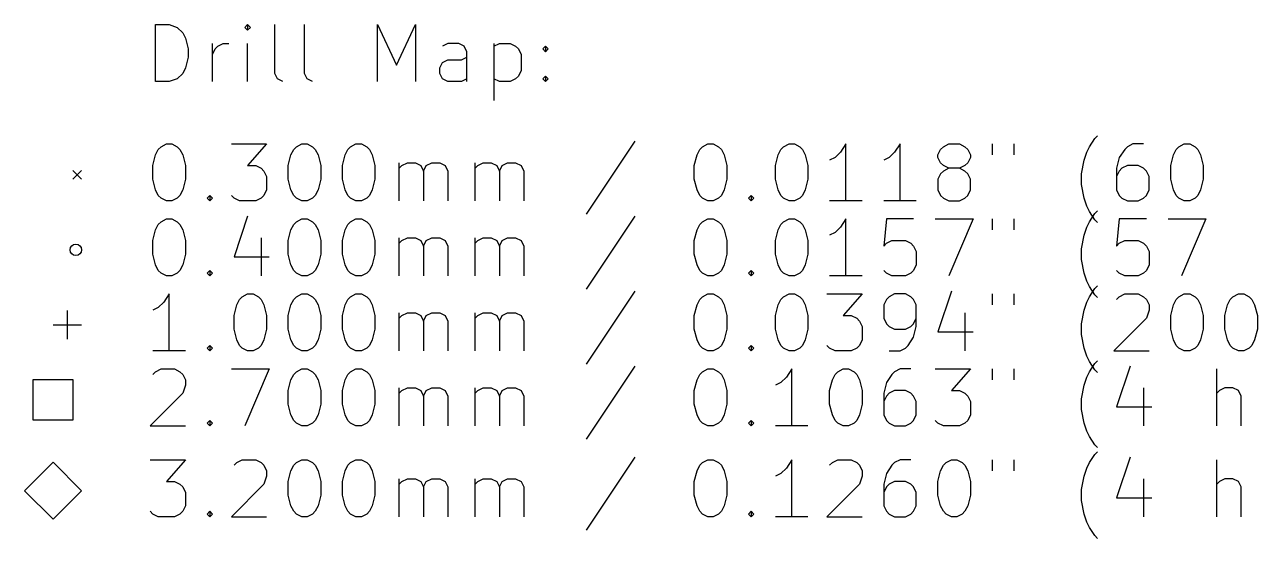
# Model space of a CAD drawing. Extents: x -2 to 90, y -115 to 0.
# Drawn here: x -2.07 to 41.29, y -115.16 to -97.08 of the extents above; entities that cross this region are included whole.
import ezdxf

# ---------------------------------------------------------------- set-up
doc = ezdxf.new("R2010")
doc.units = 0
doc.layers.add('BLACK', color=7, linetype='CONTINUOUS')

msp = doc.modelspace()

# ---------------------------------------------------------------- linework, layer by layer
at = {"layer": 'BLACK', "linetype": 'CONTINUOUS'}
for p, q in [((2.532768, -99.079838), (2.532768, -97.079838)), ((2.532768, -97.079838), (3.008958, -97.079838)), ((3.008958, -97.079838), (3.294673, -97.175076)), ((5.770863, -97.079838), (5.675625, -97.175076)), ((5.866101, -97.175076), (5.770863, -97.079838)), ((5.770863, -97.079838), (5.770863, -97.270314)), ((6.723244, -98.794123), (6.723244, -97.079838)), ((7.770863, -98.794123), (7.770863, -97.079838)), ((10.342292, -99.079838), (10.342292, -97.079838)), ((10.342292, -97.079838), (11.008959, -98.508409)), ((11.008959, -98.508409), (11.675625, -97.079838)), ((11.675625, -97.079838), (11.675625, -99.079838)), ((3.294673, -97.175076), (3.485149, -97.365552)), ((3.485149, -97.365552), (3.580387, -97.556028)), ((3.580387, -97.556028), (3.675625, -97.93698)), ((5.675625, -97.175076), (5.770863, -97.270314)), ((5.770863, -97.270314), (5.866101, -97.175076)), ((3.675625, -97.93698), (3.675625, -98.222695)), ((4.532768, -99.079838), (4.532768, -97.746504)), ((4.532768, -98.127457), (4.628006, -97.93698)), ((4.628006, -97.93698), (4.723244, -97.841742)), ((4.723244, -97.841742), (4.91372, -97.746504)), ((4.91372, -97.746504), (5.104197, -97.746504)), ((5.770863, -99.079838), (5.770863, -97.746504)), ((12.818482, -97.746504), (12.628006, -97.841742)), ((13.199435, -97.746504), (12.818482, -97.746504)), ((13.389911, -97.841742), (13.199435, -97.746504)), ((13.485149, -98.032219), (13.389911, -97.841742)), ((14.43753, -97.746504), (14.43753, -99.746504)), ((14.43753, -97.841742), (14.628006, -97.746504)), ((14.628006, -97.746504), (15.008959, -97.746504)), ((15.008959, -97.746504), (15.199435, -97.841742)), ((15.199435, -97.841742), (15.294673, -97.93698)), ((15.294673, -97.93698), (15.389911, -98.127457)), ((16.151816, -97.93698), (16.247054, -97.841742)), ((16.247054, -98.032219), (16.151816, -97.93698)), ((16.247054, -97.841742), (16.342292, -97.93698)), ((16.247054, -97.841742), (16.247054, -98.032219)), ((16.342292, -97.93698), (16.247054, -98.032219)), ((3.675625, -98.222695), (3.580387, -98.603647)), ((12.532768, -98.603647), (12.628006, -98.413171)), ((12.628006, -98.413171), (12.818482, -98.317933)), ((12.818482, -98.317933), (13.294673, -98.317933)), ((13.294673, -98.317933), (13.485149, -98.222695)), ((13.485149, -99.079838), (13.485149, -98.032219)), ((15.389911, -98.127457), (15.389911, -98.698885)), ((3.485149, -98.794123), (3.294673, -98.9846)), ((3.580387, -98.603647), (3.485149, -98.794123)), ((6.818482, -98.9846), (6.723244, -98.794123)), ((7.866101, -98.9846), (7.770863, -98.794123)), ((12.532768, -98.794123), (12.532768, -98.603647)), ((12.628006, -98.9846), (12.532768, -98.794123)), ((15.389911, -98.698885), (15.294673, -98.889361)), ((3.008958, -99.079838), (2.532768, -99.079838)), ((3.294673, -98.9846), (3.008958, -99.079838)), ((7.008958, -99.079838), (6.818482, -98.9846)), ((8.056577, -99.079838), (7.866101, -98.9846)), ((12.818482, -99.079838), (12.628006, -98.9846)), ((13.294673, -99.079838), (12.818482, -99.079838)), ((13.485149, -98.9846), (13.294673, -99.079838)), ((14.628006, -99.079838), (14.43753, -98.9846)), ((15.008959, -99.079838), (14.628006, -99.079838)), ((15.199435, -98.9846), (15.008959, -99.079838)), ((15.294673, -98.889361), (15.199435, -98.9846)), ((16.151816, -98.9846), (16.247054, -98.889361)), ((16.247054, -99.079838), (16.151816, -98.9846)), ((16.247054, -98.889361), (16.342292, -98.9846)), ((16.247054, -98.889361), (16.247054, -99.079838)), ((16.342292, -98.9846), (16.247054, -99.079838)), ((35.58039, -101.089361), (35.675629, -100.994123)), ((2.532768, -101.66079), (2.628006, -101.470314)), ((2.628006, -101.470314), (2.723244, -101.375076)), ((2.723244, -101.375076), (2.91372, -101.279838)), ((2.91372, -101.279838), (3.104197, -101.279838)), ((3.104197, -101.279838), (3.294673, -101.375076)), ((3.294673, -101.375076), (3.389911, -101.470314)), ((3.389911, -101.470314), (3.485149, -101.66079)), ((5.199435, -101.279838), (6.43753, -101.279838)), ((6.43753, -101.279838), (5.770863, -102.041742)), ((7.294673, -101.66079), (7.389911, -101.470314)), ((7.389911, -101.470314), (7.485149, -101.375076)), ((7.485149, -101.375076), (7.675625, -101.279838)), ((7.675625, -101.279838), (7.866102, -101.279838)), ((7.866102, -101.279838), (8.056578, -101.375076)), ((8.056578, -101.375076), (8.151816, -101.470314)), ((8.151816, -101.470314), (8.247054, -101.66079)), ((9.199435, -101.66079), (9.294673, -101.470314)), ((9.294673, -101.470314), (9.389911, -101.375076)), ((9.389911, -101.375076), (9.580387, -101.279838)), ((9.580387, -101.279838), (9.770864, -101.279838)), ((9.770864, -101.279838), (9.96134, -101.375076)), ((9.96134, -101.375076), (10.056578, -101.470314)), ((10.056578, -101.470314), (10.151816, -101.66079)), ((19.389912, -101.1846), (17.675627, -103.756028)), ((21.580389, -101.66079), (21.675627, -101.470314)), ((21.675627, -101.470314), (21.770865, -101.375076)), ((21.770865, -101.375076), (21.961341, -101.279838)), ((21.961341, -101.279838), (22.151818, -101.279838)), ((22.151818, -101.279838), (22.342294, -101.375076)), ((22.342294, -101.375076), (22.437532, -101.470314)), ((22.437532, -101.470314), (22.53277, -101.66079)), ((24.437532, -101.66079), (24.53277, -101.470314)), ((24.53277, -101.470314), (24.628008, -101.375076)), ((24.628008, -101.375076), (24.818484, -101.279838)), ((24.818484, -101.279838), (25.008961, -101.279838)), ((25.008961, -101.279838), (25.199437, -101.375076)), ((25.199437, -101.375076), (25.294675, -101.470314)), ((25.294675, -101.470314), (25.389913, -101.66079)), ((26.818484, -101.279838), (26.628008, -101.565552)), ((26.818484, -103.279838), (26.818484, -101.279838)), ((28.723246, -101.279838), (28.53277, -101.565552)), ((28.723246, -103.279838), (28.723246, -101.279838)), ((30.05658, -101.66079), (30.151818, -101.470314)), ((30.151818, -101.470314), (30.247056, -101.375076)), ((30.247056, -101.375076), (30.437532, -101.279838)), ((30.437532, -101.279838), (30.818485, -101.279838)), ((30.818485, -101.279838), (31.008961, -101.375076)), ((31.008961, -101.375076), (31.104199, -101.470314)), ((31.104199, -101.470314), (31.199437, -101.66079)), ((31.961342, -101.279838), (31.961342, -101.66079)), ((32.723247, -101.279838), (32.723247, -101.66079)), ((35.294676, -101.565552), (35.389914, -101.375076)), ((35.389914, -101.375076), (35.58039, -101.089361)), ((36.628009, -101.470314), (36.437533, -101.756028)), ((36.723247, -101.375076), (36.628009, -101.470314)), ((36.913723, -101.279838), (36.723247, -101.375076)), ((37.294676, -101.279838), (36.913723, -101.279838)), ((38.342295, -101.66079), (38.437533, -101.470314)), ((38.437533, -101.470314), (38.532771, -101.375076)), ((38.532771, -101.375076), (38.723247, -101.279838)), ((38.723247, -101.279838), (38.913724, -101.279838)), ((38.913724, -101.279838), (39.1042, -101.375076)), ((39.1042, -101.375076), (39.199438, -101.470314)), ((39.199438, -101.470314), (39.294676, -101.66079)), ((2.43753, -102.041742), (2.532768, -101.66079)), ((3.485149, -101.66079), (3.580387, -102.041742)), ((7.199435, -102.041742), (7.294673, -101.66079)), ((8.247054, -101.66079), (8.342292, -102.041742)), ((9.104197, -102.041742), (9.199435, -101.66079)), ((10.151816, -101.66079), (10.247054, -102.041742)), ((21.485151, -102.041742), (21.580389, -101.66079)), ((22.53277, -101.66079), (22.628008, -102.041742)), ((24.342294, -102.041742), (24.437532, -101.66079)), ((25.389913, -101.66079), (25.485151, -102.041742)), ((26.437532, -101.756028), (26.247056, -101.851266)), ((26.628008, -101.565552), (26.437532, -101.756028)), ((28.342294, -101.756028), (28.151818, -101.851266)), ((28.53277, -101.565552), (28.342294, -101.756028)), ((30.05658, -101.756028), (30.05658, -101.66079)), ((30.151818, -101.946504), (30.05658, -101.756028)), ((31.199437, -101.756028), (31.104199, -101.946504)), ((31.199437, -101.66079), (31.199437, -101.756028)), ((35.1042, -102.327457), (35.199438, -101.851266)), ((35.199438, -101.851266), (35.294676, -101.565552)), ((36.437533, -101.756028), (36.342295, -102.13698)), ((38.247057, -102.041742), (38.342295, -101.66079)), ((39.294676, -101.66079), (39.389914, -102.041742)), ((-0.375, -102.215), (-0.075, -102.515)), ((-0.075, -102.215), (-0.375, -102.515)), ((2.43753, -102.517933), (2.43753, -102.041742)), ((3.580387, -102.041742), (3.580387, -102.517933)), ((5.770863, -102.041742), (6.056578, -102.041742)), ((6.056578, -102.041742), (6.247054, -102.13698)), ((6.247054, -102.13698), (6.342292, -102.232219)), ((6.342292, -102.232219), (6.43753, -102.422695)), ((7.199435, -102.517933), (7.199435, -102.041742)), ((8.342292, -102.041742), (8.342292, -102.517933)), ((9.104197, -102.517933), (9.104197, -102.041742)), ((10.247054, -102.041742), (10.247054, -102.517933)), ((11.104197, -103.279838), (11.104197, -101.946504)), ((11.104197, -102.13698), (11.199435, -102.041742)), ((11.199435, -102.041742), (11.389911, -101.946504)), ((11.389911, -101.946504), (11.675626, -101.946504)), ((11.675626, -101.946504), (11.866102, -102.041742)), ((11.866102, -102.041742), (11.96134, -102.232219)), ((11.96134, -102.232219), (12.056578, -102.041742)), ((11.96134, -102.232219), (11.96134, -103.279838)), ((12.056578, -102.041742), (12.247054, -101.946504)), ((12.247054, -101.946504), (12.532768, -101.946504)), ((12.532768, -101.946504), (12.723245, -102.041742)), ((12.723245, -102.041742), (12.818483, -102.232219)), ((12.818483, -102.232219), (12.818483, -103.279838)), ((13.770864, -103.279838), (13.770864, -101.946504)), ((13.770864, -102.13698), (13.866102, -102.041742)), ((13.866102, -102.041742), (14.056578, -101.946504)), ((14.056578, -101.946504), (14.342293, -101.946504)), ((14.342293, -101.946504), (14.532769, -102.041742)), ((14.532769, -102.041742), (14.628007, -102.232219)), ((14.628007, -102.232219), (14.723245, -102.041742)), ((14.628007, -102.232219), (14.628007, -103.279838)), ((14.723245, -102.041742), (14.913721, -101.946504)), ((14.913721, -101.946504), (15.199435, -101.946504)), ((15.199435, -101.946504), (15.389912, -102.041742)), ((15.389912, -102.041742), (15.48515, -102.232219)), ((15.48515, -102.232219), (15.48515, -103.279838)), ((21.485151, -102.517933), (21.485151, -102.041742)), ((22.628008, -102.041742), (22.628008, -102.517933)), ((24.342294, -102.517933), (24.342294, -102.041742)), ((25.485151, -102.041742), (25.485151, -102.517933)), ((30.151818, -102.327457), (30.05658, -102.517933)), ((30.247056, -102.041742), (30.151818, -101.946504)), ((30.247056, -102.232219), (30.151818, -102.327457)), ((30.437532, -102.13698), (30.247056, -102.041742)), ((30.437532, -102.13698), (30.247056, -102.232219)), ((30.818485, -102.13698), (30.437532, -102.13698)), ((31.008961, -102.041742), (30.818485, -102.13698)), ((31.008961, -102.232219), (30.818485, -102.13698)), ((31.104199, -101.946504), (31.008961, -102.041742)), ((31.104199, -102.327457), (31.008961, -102.232219)), ((31.199437, -102.517933), (31.104199, -102.327457)), ((35.1042, -102.708409), (35.1042, -102.327457)), ((36.342295, -102.13698), (36.342295, -102.898885)), ((36.437533, -102.232219), (36.342295, -102.422695)), ((36.532771, -102.13698), (36.437533, -102.232219)), ((36.723247, -102.041742), (36.532771, -102.13698)), ((37.1042, -102.041742), (36.723247, -102.041742)), ((37.294676, -102.13698), (37.1042, -102.041742)), ((37.389914, -102.232219), (37.294676, -102.13698)), ((37.485152, -102.422695), (37.389914, -102.232219)), ((38.247057, -102.517933), (38.247057, -102.041742)), ((39.389914, -102.041742), (39.389914, -102.517933)), ((2.532768, -102.898885), (2.43753, -102.517933)), ((3.580387, -102.517933), (3.485149, -102.898885)), ((6.43753, -102.422695), (6.43753, -102.898885)), ((7.294673, -102.898885), (7.199435, -102.517933)), ((8.342292, -102.517933), (8.247054, -102.898885)), ((9.199435, -102.898885), (9.104197, -102.517933)), ((10.247054, -102.517933), (10.151816, -102.898885)), ((21.580389, -102.898885), (21.485151, -102.517933)), ((22.628008, -102.517933), (22.53277, -102.898885)), ((24.437532, -102.898885), (24.342294, -102.517933)), ((25.485151, -102.517933), (25.389913, -102.898885)), ((30.05658, -102.517933), (30.05658, -102.898885)), ((31.199437, -102.898885), (31.199437, -102.517933)), ((35.199438, -103.1846), (35.1042, -102.708409)), ((37.485152, -102.898885), (37.485152, -102.422695)), ((38.342295, -102.898885), (38.247057, -102.517933)), ((39.389914, -102.517933), (39.294676, -102.898885)), ((2.628006, -103.089361), (2.532768, -102.898885)), ((2.723244, -103.1846), (2.628006, -103.089361)), ((2.91372, -103.279838), (2.723244, -103.1846)), ((3.294673, -103.1846), (3.104197, -103.279838)), ((3.389911, -103.089361), (3.294673, -103.1846)), ((3.485149, -102.898885), (3.389911, -103.089361)), ((4.342292, -103.1846), (4.43753, -103.089361)), ((4.43753, -103.279838), (4.342292, -103.1846)), ((4.43753, -103.089361), (4.532768, -103.1846)), ((4.43753, -103.089361), (4.43753, -103.279838)), ((4.532768, -103.1846), (4.43753, -103.279838)), ((5.294673, -103.1846), (5.199435, -103.089361)), ((5.485149, -103.279838), (5.294673, -103.1846)), ((6.247054, -103.1846), (6.056578, -103.279838)), ((6.342292, -103.089361), (6.247054, -103.1846)), ((6.43753, -102.898885), (6.342292, -103.089361)), ((7.389911, -103.089361), (7.294673, -102.898885)), ((7.485149, -103.1846), (7.389911, -103.089361)), ((7.675625, -103.279838), (7.485149, -103.1846)), ((8.056578, -103.1846), (7.866102, -103.279838)), ((8.151816, -103.089361), (8.056578, -103.1846)), ((8.247054, -102.898885), (8.151816, -103.089361)), ((9.294673, -103.089361), (9.199435, -102.898885)), ((9.389911, -103.1846), (9.294673, -103.089361)), ((9.580387, -103.279838), (9.389911, -103.1846)), ((9.96134, -103.1846), (9.770864, -103.279838)), ((10.056578, -103.089361), (9.96134, -103.1846)), ((10.151816, -102.898885), (10.056578, -103.089361)), ((21.675627, -103.089361), (21.580389, -102.898885)), ((21.770865, -103.1846), (21.675627, -103.089361)), ((21.961341, -103.279838), (21.770865, -103.1846)), ((22.342294, -103.1846), (22.151818, -103.279838)), ((22.437532, -103.089361), (22.342294, -103.1846)), ((22.53277, -102.898885), (22.437532, -103.089361)), ((23.389913, -103.1846), (23.485151, -103.089361)), ((23.485151, -103.279838), (23.389913, -103.1846)), ((23.485151, -103.089361), (23.580389, -103.1846)), ((23.485151, -103.089361), (23.485151, -103.279838)), ((23.580389, -103.1846), (23.485151, -103.279838)), ((24.53277, -103.089361), (24.437532, -102.898885)), ((24.628008, -103.1846), (24.53277, -103.089361)), ((24.818484, -103.279838), (24.628008, -103.1846)), ((25.199437, -103.1846), (25.008961, -103.279838)), ((25.294675, -103.089361), (25.199437, -103.1846)), ((25.389913, -102.898885), (25.294675, -103.089361)), ((30.05658, -102.898885), (30.151818, -103.089361)), ((30.151818, -103.089361), (30.247056, -103.1846)), ((30.247056, -103.1846), (30.437532, -103.279838)), ((30.818485, -103.279838), (31.008961, -103.1846)), ((31.008961, -103.1846), (31.104199, -103.089361)), ((31.104199, -103.089361), (31.199437, -102.898885)), ((35.294676, -103.470314), (35.199438, -103.1846)), ((36.342295, -102.898885), (36.437533, -103.089361)), ((36.437533, -103.089361), (36.532771, -103.1846)), ((36.532771, -103.1846), (36.723247, -103.279838)), ((37.1042, -103.279838), (37.294676, -103.1846)), ((37.294676, -103.1846), (37.389914, -103.089361)), ((37.389914, -103.089361), (37.485152, -102.898885)), ((38.437533, -103.089361), (38.342295, -102.898885)), ((38.532771, -103.1846), (38.437533, -103.089361)), ((38.723247, -103.279838), (38.532771, -103.1846)), ((39.1042, -103.1846), (38.913724, -103.279838)), ((39.199438, -103.089361), (39.1042, -103.1846)), ((39.294676, -102.898885), (39.199438, -103.089361)), ((3.104197, -103.279838), (2.91372, -103.279838)), ((6.056578, -103.279838), (5.485149, -103.279838)), ((7.866102, -103.279838), (7.675625, -103.279838)), ((9.770864, -103.279838), (9.580387, -103.279838)), ((22.151818, -103.279838), (21.961341, -103.279838)), ((25.008961, -103.279838), (24.818484, -103.279838)), ((27.389913, -103.279838), (26.247056, -103.279838)), ((29.294675, -103.279838), (28.151818, -103.279838)), ((30.437532, -103.279838), (30.818485, -103.279838)), ((35.389914, -103.66079), (35.294676, -103.470314)), ((35.58039, -103.729361), (35.675629, -103.634123)), ((36.723247, -103.279838), (37.1042, -103.279838)), ((38.913724, -103.279838), (38.723247, -103.279838)), ((2.628006, -104.110314), (2.723244, -104.015076)), ((2.723244, -104.015076), (2.91372, -103.919838)), ((2.91372, -103.919838), (3.104197, -103.919838)), ((3.104197, -103.919838), (3.294673, -104.015076)), ((3.294673, -104.015076), (3.389911, -104.110314)), ((5.770863, -103.8246), (5.294673, -105.253171)), ((7.389911, -104.110314), (7.485149, -104.015076)), ((7.485149, -104.015076), (7.675625, -103.919838)), ((7.675625, -103.919838), (7.866102, -103.919838)), ((7.866102, -103.919838), (8.056578, -104.015076)), ((8.056578, -104.015076), (8.151816, -104.110314)), ((9.294673, -104.110314), (9.389911, -104.015076)), ((9.389911, -104.015076), (9.580387, -103.919838)), ((9.580387, -103.919838), (9.770864, -103.919838)), ((9.770864, -103.919838), (9.96134, -104.015076)), ((9.96134, -104.015076), (10.056578, -104.110314)), ((19.389912, -103.8246), (17.675627, -106.396028)), ((21.675627, -104.110314), (21.770865, -104.015076)), ((21.770865, -104.015076), (21.961341, -103.919838)), ((21.961341, -103.919838), (22.151818, -103.919838)), ((22.151818, -103.919838), (22.342294, -104.015076)), ((22.342294, -104.015076), (22.437532, -104.110314)), ((24.53277, -104.110314), (24.628008, -104.015076)), ((24.628008, -104.015076), (24.818484, -103.919838)), ((24.818484, -103.919838), (25.008961, -103.919838)), ((25.008961, -103.919838), (25.199437, -104.015076)), ((25.199437, -104.015076), (25.294675, -104.110314)), ((26.818484, -103.919838), (26.628008, -104.205552)), ((26.818484, -105.919838), (26.818484, -103.919838)), ((28.247056, -103.919838), (28.151818, -104.872219)), ((29.199437, -103.919838), (28.247056, -103.919838)), ((29.961342, -103.919838), (31.294675, -103.919838)), ((31.294675, -103.919838), (30.437532, -105.919838)), ((31.961342, -103.919838), (31.961342, -104.30079)), ((32.723247, -103.919838), (32.723247, -104.30079)), ((35.294676, -104.205552), (35.389914, -104.015076)), ((35.58039, -103.946504), (35.389914, -103.66079)), ((35.389914, -104.015076), (35.58039, -103.729361)), ((35.675629, -104.041742), (35.58039, -103.946504)), ((36.437533, -103.919838), (36.342295, -104.872219)), ((37.389914, -103.919838), (36.437533, -103.919838)), ((38.151819, -103.919838), (39.485152, -103.919838)), ((39.485152, -103.919838), (38.628009, -105.919838)), ((2.43753, -104.681742), (2.532768, -104.30079)), ((2.532768, -104.30079), (2.628006, -104.110314)), ((3.389911, -104.110314), (3.485149, -104.30079)), ((3.485149, -104.30079), (3.580387, -104.681742)), ((7.199435, -104.681742), (7.294673, -104.30079)), ((7.294673, -104.30079), (7.389911, -104.110314)), ((8.151816, -104.110314), (8.247054, -104.30079)), ((8.247054, -104.30079), (8.342292, -104.681742)), ((9.104197, -104.681742), (9.199435, -104.30079)), ((9.199435, -104.30079), (9.294673, -104.110314)), ((10.056578, -104.110314), (10.151816, -104.30079)), ((10.151816, -104.30079), (10.247054, -104.681742)), ((21.485151, -104.681742), (21.580389, -104.30079)), ((21.580389, -104.30079), (21.675627, -104.110314)), ((22.437532, -104.110314), (22.53277, -104.30079)), ((22.53277, -104.30079), (22.628008, -104.681742)), ((24.342294, -104.681742), (24.437532, -104.30079)), ((24.437532, -104.30079), (24.53277, -104.110314)), ((25.294675, -104.110314), (25.389913, -104.30079)), ((25.389913, -104.30079), (25.485151, -104.681742)), ((26.437532, -104.396028), (26.247056, -104.491266)), ((26.628008, -104.205552), (26.437532, -104.396028)), ((35.1042, -104.967457), (35.199438, -104.491266)), ((35.199438, -104.491266), (35.294676, -104.205552)), ((2.43753, -105.157933), (2.43753, -104.681742)), ((3.580387, -104.681742), (3.580387, -105.157933)), ((6.247054, -104.586504), (6.247054, -105.919838)), ((7.199435, -105.157933), (7.199435, -104.681742)), ((8.342292, -104.681742), (8.342292, -105.157933)), ((9.104197, -105.157933), (9.104197, -104.681742)), ((10.247054, -104.681742), (10.247054, -105.157933)), ((11.104197, -105.919838), (11.104197, -104.586504)), ((11.104197, -104.77698), (11.199435, -104.681742)), ((11.199435, -104.681742), (11.389911, -104.586504)), ((11.389911, -104.586504), (11.675626, -104.586504)), ((11.675626, -104.586504), (11.866102, -104.681742)), ((11.866102, -104.681742), (11.96134, -104.872219)), ((11.96134, -104.872219), (12.056578, -104.681742)), ((11.96134, -104.872219), (11.96134, -105.919838)), ((12.056578, -104.681742), (12.247054, -104.586504)), ((12.247054, -104.586504), (12.532768, -104.586504)), ((12.532768, -104.586504), (12.723245, -104.681742)), ((12.723245, -104.681742), (12.818483, -104.872219)), ((12.818483, -104.872219), (12.818483, -105.919838)), ((13.770864, -105.919838), (13.770864, -104.586504)), ((13.770864, -104.77698), (13.866102, -104.681742)), ((13.866102, -104.681742), (14.056578, -104.586504)), ((14.056578, -104.586504), (14.342293, -104.586504)), ((14.342293, -104.586504), (14.532769, -104.681742)), ((14.532769, -104.681742), (14.628007, -104.872219)), ((14.628007, -104.872219), (14.723245, -104.681742)), ((14.628007, -104.872219), (14.628007, -105.919838)), ((14.723245, -104.681742), (14.913721, -104.586504)), ((14.913721, -104.586504), (15.199435, -104.586504)), ((15.199435, -104.586504), (15.389912, -104.681742)), ((15.389912, -104.681742), (15.48515, -104.872219)), ((15.48515, -104.872219), (15.48515, -105.919838)), ((21.485151, -105.157933), (21.485151, -104.681742)), ((22.628008, -104.681742), (22.628008, -105.157933)), ((24.342294, -105.157933), (24.342294, -104.681742)), ((25.485151, -104.681742), (25.485151, -105.157933)), ((28.151818, -104.872219), (28.247056, -104.77698)), ((28.247056, -104.77698), (28.437532, -104.681742)), ((28.437532, -104.681742), (28.913723, -104.681742)), ((28.913723, -104.681742), (29.104199, -104.77698)), ((29.104199, -104.77698), (29.199437, -104.872219)), ((29.199437, -104.872219), (29.294675, -105.062695)), ((36.342295, -104.872219), (36.437533, -104.77698)), ((36.437533, -104.77698), (36.628009, -104.681742)), ((36.628009, -104.681742), (37.1042, -104.681742)), ((37.1042, -104.681742), (37.294676, -104.77698)), ((37.294676, -104.77698), (37.389914, -104.872219)), ((37.389914, -104.872219), (37.485152, -105.062695)), ((2.532768, -105.538885), (2.43753, -105.157933)), ((3.580387, -105.157933), (3.485149, -105.538885)), ((5.294673, -105.253171), (6.532768, -105.253171)), ((7.294673, -105.538885), (7.199435, -105.157933)), ((8.342292, -105.157933), (8.247054, -105.538885)), ((9.199435, -105.538885), (9.104197, -105.157933)), ((10.247054, -105.157933), (10.151816, -105.538885)), ((21.580389, -105.538885), (21.485151, -105.157933)), ((22.628008, -105.157933), (22.53277, -105.538885)), ((24.437532, -105.538885), (24.342294, -105.157933)), ((25.485151, -105.157933), (25.389913, -105.538885)), ((29.294675, -105.062695), (29.294675, -105.538885)), ((35.1042, -105.348409), (35.1042, -104.967457)), ((35.199438, -105.8246), (35.1042, -105.348409)), ((37.485152, -105.062695), (37.485152, -105.538885)), ((2.628006, -105.729361), (2.532768, -105.538885)), ((2.723244, -105.8246), (2.628006, -105.729361)), ((3.389911, -105.729361), (3.294673, -105.8246)), ((3.485149, -105.538885), (3.389911, -105.729361)), ((4.342292, -105.8246), (4.43753, -105.729361)), ((4.43753, -105.729361), (4.532768, -105.8246)), ((4.43753, -105.729361), (4.43753, -105.919838)), ((7.389911, -105.729361), (7.294673, -105.538885)), ((7.485149, -105.8246), (7.389911, -105.729361)), ((8.151816, -105.729361), (8.056578, -105.8246)), ((8.247054, -105.538885), (8.151816, -105.729361)), ((9.294673, -105.729361), (9.199435, -105.538885)), ((9.389911, -105.8246), (9.294673, -105.729361)), ((10.056578, -105.729361), (9.96134, -105.8246)), ((10.151816, -105.538885), (10.056578, -105.729361)), ((21.675627, -105.729361), (21.580389, -105.538885)), ((21.770865, -105.8246), (21.675627, -105.729361)), ((22.437532, -105.729361), (22.342294, -105.8246)), ((22.53277, -105.538885), (22.437532, -105.729361)), ((23.389913, -105.8246), (23.485151, -105.729361)), ((23.485151, -105.729361), (23.580389, -105.8246)), ((23.485151, -105.729361), (23.485151, -105.919838)), ((24.53277, -105.729361), (24.437532, -105.538885)), ((24.628008, -105.8246), (24.53277, -105.729361)), ((25.294675, -105.729361), (25.199437, -105.8246)), ((25.389913, -105.538885), (25.294675, -105.729361)), ((28.247056, -105.8246), (28.151818, -105.729361)), ((29.199437, -105.729361), (29.104199, -105.8246)), ((29.294675, -105.538885), (29.199437, -105.729361)), ((36.437533, -105.8246), (36.342295, -105.729361)), ((37.389914, -105.729361), (37.294676, -105.8246)), ((37.485152, -105.538885), (37.389914, -105.729361)), ((2.91372, -105.919838), (2.723244, -105.8246)), ((3.104197, -105.919838), (2.91372, -105.919838)), ((3.294673, -105.8246), (3.104197, -105.919838)), ((4.43753, -105.919838), (4.342292, -105.8246)), ((4.532768, -105.8246), (4.43753, -105.919838)), ((7.675625, -105.919838), (7.485149, -105.8246)), ((7.866102, -105.919838), (7.675625, -105.919838)), ((8.056578, -105.8246), (7.866102, -105.919838)), ((9.580387, -105.919838), (9.389911, -105.8246)), ((9.770864, -105.919838), (9.580387, -105.919838)), ((9.96134, -105.8246), (9.770864, -105.919838)), ((21.961341, -105.919838), (21.770865, -105.8246)), ((22.151818, -105.919838), (21.961341, -105.919838)), ((22.342294, -105.8246), (22.151818, -105.919838)), ((23.485151, -105.919838), (23.389913, -105.8246)), ((23.580389, -105.8246), (23.485151, -105.919838)), ((24.818484, -105.919838), (24.628008, -105.8246)), ((25.008961, -105.919838), (24.818484, -105.919838)), ((25.199437, -105.8246), (25.008961, -105.919838)), ((27.389913, -105.919838), (26.247056, -105.919838)), ((28.437532, -105.919838), (28.247056, -105.8246)), ((28.913723, -105.919838), (28.437532, -105.919838)), ((29.104199, -105.8246), (28.913723, -105.919838)), ((35.294676, -106.110314), (35.199438, -105.8246)), ((35.389914, -106.30079), (35.294676, -106.110314)), ((36.628009, -105.919838), (36.437533, -105.8246)), ((37.1042, -105.919838), (36.628009, -105.919838)), ((37.294676, -105.8246), (37.1042, -105.919838)), ((3.008958, -106.559838), (2.818482, -106.845552)), ((3.008958, -108.559838), (3.008958, -106.559838)), ((5.485149, -106.750314), (5.580387, -106.655076)), ((5.580387, -106.655076), (5.770863, -106.559838)), ((5.770863, -106.559838), (5.96134, -106.559838)), ((5.96134, -106.559838), (6.151816, -106.655076)), ((6.151816, -106.655076), (6.247054, -106.750314)), ((7.389911, -106.750314), (7.485149, -106.655076)), ((7.485149, -106.655076), (7.675625, -106.559838)), ((7.675625, -106.559838), (7.866102, -106.559838)), ((7.866102, -106.559838), (8.056578, -106.655076)), ((8.056578, -106.655076), (8.151816, -106.750314)), ((9.294673, -106.750314), (9.389911, -106.655076)), ((9.389911, -106.655076), (9.580387, -106.559838)), ((9.580387, -106.559838), (9.770864, -106.559838)), ((9.770864, -106.559838), (9.96134, -106.655076)), ((9.96134, -106.655076), (10.056578, -106.750314)), ((19.389912, -106.4646), (17.675627, -109.036028)), ((21.675627, -106.750314), (21.770865, -106.655076)), ((21.770865, -106.655076), (21.961341, -106.559838)), ((21.961341, -106.559838), (22.151818, -106.559838)), ((22.151818, -106.559838), (22.342294, -106.655076)), ((22.342294, -106.655076), (22.437532, -106.750314)), ((24.53277, -106.750314), (24.628008, -106.655076)), ((24.628008, -106.655076), (24.818484, -106.559838)), ((24.818484, -106.559838), (25.008961, -106.559838)), ((25.008961, -106.559838), (25.199437, -106.655076)), ((25.199437, -106.655076), (25.294675, -106.750314)), ((26.151818, -106.559838), (27.389913, -106.559838)), ((27.389913, -106.559838), (26.723246, -107.321742)), ((28.342294, -106.655076), (28.247056, -106.750314)), ((28.53277, -106.559838), (28.342294, -106.655076)), ((28.913723, -106.559838), (28.53277, -106.559838)), ((29.104199, -106.655076), (28.913723, -106.559838)), ((29.199437, -106.750314), (29.104199, -106.655076)), ((30.53277, -106.4646), (30.05658, -107.893171)), ((31.961342, -106.559838), (31.961342, -106.94079)), ((32.723247, -106.559838), (32.723247, -106.94079)), ((35.294676, -106.845552), (35.389914, -106.655076)), ((35.58039, -106.586504), (35.389914, -106.30079)), ((35.389914, -106.655076), (35.58039, -106.369361)), ((35.58039, -106.369361), (35.675629, -106.274123)), ((35.675629, -106.681742), (35.58039, -106.586504)), ((36.342295, -106.750314), (36.437533, -106.655076)), ((36.437533, -106.655076), (36.628009, -106.559838)), ((36.628009, -106.559838), (37.1042, -106.559838)), ((37.1042, -106.559838), (37.294676, -106.655076)), ((37.294676, -106.655076), (37.389914, -106.750314)), ((38.437533, -106.750314), (38.532771, -106.655076)), ((38.532771, -106.655076), (38.723247, -106.559838)), ((38.723247, -106.559838), (38.913724, -106.559838)), ((38.913724, -106.559838), (39.1042, -106.655076)), ((39.1042, -106.655076), (39.199438, -106.750314)), ((40.342295, -106.750314), (40.437533, -106.655076)), ((40.437533, -106.655076), (40.628009, -106.559838)), ((40.628009, -106.559838), (40.818486, -106.559838)), ((40.818486, -106.559838), (41.008962, -106.655076)), ((41.008962, -106.655076), (41.1042, -106.750314)), ((2.628006, -107.036028), (2.43753, -107.131266)), ((2.818482, -106.845552), (2.628006, -107.036028)), ((5.294673, -107.321742), (5.389911, -106.94079)), ((5.389911, -106.94079), (5.485149, -106.750314)), ((6.247054, -106.750314), (6.342292, -106.94079)), ((6.342292, -106.94079), (6.43753, -107.321742)), ((7.199435, -107.321742), (7.294673, -106.94079)), ((7.294673, -106.94079), (7.389911, -106.750314)), ((8.151816, -106.750314), (8.247054, -106.94079)), ((8.247054, -106.94079), (8.342292, -107.321742)), ((9.104197, -107.321742), (9.199435, -106.94079)), ((9.199435, -106.94079), (9.294673, -106.750314)), ((10.056578, -106.750314), (10.151816, -106.94079)), ((10.151816, -106.94079), (10.247054, -107.321742)), ((21.485151, -107.321742), (21.580389, -106.94079)), ((21.580389, -106.94079), (21.675627, -106.750314)), ((22.437532, -106.750314), (22.53277, -106.94079)), ((22.53277, -106.94079), (22.628008, -107.321742)), ((24.342294, -107.321742), (24.437532, -106.94079)), ((24.437532, -106.94079), (24.53277, -106.750314)), ((25.294675, -106.750314), (25.389913, -106.94079)), ((25.389913, -106.94079), (25.485151, -107.321742)), ((28.247056, -106.750314), (28.151818, -106.94079)), ((28.151818, -106.94079), (28.151818, -107.41698)), ((29.294675, -106.94079), (29.199437, -106.750314)), ((29.294675, -107.702695), (29.294675, -106.94079)), ((35.199438, -107.131266), (35.294676, -106.845552)), ((37.389914, -106.750314), (37.485152, -106.94079)), ((37.485152, -106.94079), (37.485152, -107.131266)), ((38.247057, -107.321742), (38.342295, -106.94079)), ((38.342295, -106.94079), (38.437533, -106.750314)), ((39.199438, -106.750314), (39.294676, -106.94079)), ((39.294676, -106.94079), (39.389914, -107.321742)), ((40.151819, -107.321742), (40.247057, -106.94079)), ((40.247057, -106.94079), (40.342295, -106.750314)), ((41.1042, -106.750314), (41.199438, -106.94079)), ((41.199438, -106.94079), (41.294676, -107.321742)), ((-0.575, -107.145), (-0.575, -108.145)), ((5.294673, -107.797933), (5.294673, -107.321742)), ((6.43753, -107.321742), (6.43753, -107.797933)), ((7.199435, -107.797933), (7.199435, -107.321742)), ((8.342292, -107.321742), (8.342292, -107.797933)), ((9.104197, -107.797933), (9.104197, -107.321742)), ((10.247054, -107.321742), (10.247054, -107.797933)), ((11.104197, -108.559838), (11.104197, -107.226504)), ((11.104197, -107.41698), (11.199435, -107.321742)), ((11.199435, -107.321742), (11.389911, -107.226504)), ((11.389911, -107.226504), (11.675626, -107.226504)), ((11.675626, -107.226504), (11.866102, -107.321742)), ((11.866102, -107.321742), (11.96134, -107.512219)), ((11.96134, -107.512219), (12.056578, -107.321742)), ((11.96134, -107.512219), (11.96134, -108.559838)), ((12.056578, -107.321742), (12.247054, -107.226504)), ((12.247054, -107.226504), (12.532768, -107.226504)), ((12.532768, -107.226504), (12.723245, -107.321742)), ((12.723245, -107.321742), (12.818483, -107.512219)), ((12.818483, -107.512219), (12.818483, -108.559838)), ((13.770864, -108.559838), (13.770864, -107.226504)), ((13.770864, -107.41698), (13.866102, -107.321742)), ((13.866102, -107.321742), (14.056578, -107.226504)), ((14.056578, -107.226504), (14.342293, -107.226504)), ((14.342293, -107.226504), (14.532769, -107.321742)), ((14.532769, -107.321742), (14.628007, -107.512219)), ((14.628007, -107.512219), (14.723245, -107.321742)), ((14.628007, -107.512219), (14.628007, -108.559838)), ((14.723245, -107.321742), (14.913721, -107.226504)), ((14.913721, -107.226504), (15.199435, -107.226504)), ((15.199435, -107.226504), (15.389912, -107.321742)), ((15.389912, -107.321742), (15.48515, -107.512219)), ((15.48515, -107.512219), (15.48515, -108.559838)), ((21.485151, -107.797933), (21.485151, -107.321742)), ((22.628008, -107.321742), (22.628008, -107.797933)), ((24.342294, -107.797933), (24.342294, -107.321742)), ((25.485151, -107.321742), (25.485151, -107.797933)), ((26.723246, -107.321742), (27.008961, -107.321742)), ((27.008961, -107.321742), (27.199437, -107.41698)), ((27.199437, -107.41698), (27.294675, -107.512219)), ((27.294675, -107.512219), (27.389913, -107.702695)), ((28.151818, -107.41698), (28.247056, -107.607457)), ((29.199437, -107.607457), (29.294675, -107.41698)), ((31.008961, -107.226504), (31.008961, -108.559838)), ((35.1042, -107.607457), (35.199438, -107.131266)), ((37.389914, -107.41698), (36.247057, -108.559838)), ((37.485152, -107.131266), (37.389914, -107.41698)), ((38.247057, -107.797933), (38.247057, -107.321742)), ((39.389914, -107.321742), (39.389914, -107.797933)), ((40.151819, -107.797933), (40.151819, -107.321742)), ((41.294676, -107.321742), (41.294676, -107.797933)), ((-1.075, -107.645), (-0.075, -107.645)), ((5.389911, -108.178885), (5.294673, -107.797933)), ((6.43753, -107.797933), (6.342292, -108.178885)), ((7.294673, -108.178885), (7.199435, -107.797933)), ((8.342292, -107.797933), (8.247054, -108.178885)), ((9.199435, -108.178885), (9.104197, -107.797933)), ((10.247054, -107.797933), (10.151816, -108.178885)), ((21.580389, -108.178885), (21.485151, -107.797933)), ((22.628008, -107.797933), (22.53277, -108.178885)), ((24.437532, -108.178885), (24.342294, -107.797933)), ((25.485151, -107.797933), (25.389913, -108.178885)), ((27.389913, -107.702695), (27.389913, -108.178885)), ((28.247056, -107.607457), (28.342294, -107.702695)), ((28.342294, -107.702695), (28.53277, -107.797933)), ((28.53277, -107.797933), (28.913723, -107.797933)), ((28.913723, -107.797933), (29.104199, -107.702695)), ((29.104199, -107.702695), (29.199437, -107.607457)), ((29.199437, -108.083647), (29.294675, -107.702695)), ((30.05658, -107.893171), (31.294675, -107.893171)), ((35.1042, -107.988409), (35.1042, -107.607457)), ((35.199438, -108.4646), (35.1042, -107.988409)), ((38.342295, -108.178885), (38.247057, -107.797933)), ((39.389914, -107.797933), (39.294676, -108.178885)), ((40.247057, -108.178885), (40.151819, -107.797933)), ((41.294676, -107.797933), (41.199438, -108.178885)), ((4.342292, -108.4646), (4.43753, -108.369361)), ((4.43753, -108.369361), (4.532768, -108.4646)), ((4.43753, -108.369361), (4.43753, -108.559838)), ((5.485149, -108.369361), (5.389911, -108.178885)), ((5.580387, -108.4646), (5.485149, -108.369361)), ((6.247054, -108.369361), (6.151816, -108.4646)), ((6.342292, -108.178885), (6.247054, -108.369361)), ((7.389911, -108.369361), (7.294673, -108.178885)), ((7.485149, -108.4646), (7.389911, -108.369361)), ((8.151816, -108.369361), (8.056578, -108.4646)), ((8.247054, -108.178885), (8.151816, -108.369361)), ((9.294673, -108.369361), (9.199435, -108.178885)), ((9.389911, -108.4646), (9.294673, -108.369361)), ((10.056578, -108.369361), (9.96134, -108.4646)), ((10.151816, -108.178885), (10.056578, -108.369361)), ((21.675627, -108.369361), (21.580389, -108.178885)), ((21.770865, -108.4646), (21.675627, -108.369361)), ((22.437532, -108.369361), (22.342294, -108.4646)), ((22.53277, -108.178885), (22.437532, -108.369361)), ((23.389913, -108.4646), (23.485151, -108.369361)), ((23.485151, -108.369361), (23.580389, -108.4646)), ((23.485151, -108.369361), (23.485151, -108.559838)), ((24.53277, -108.369361), (24.437532, -108.178885)), ((24.628008, -108.4646), (24.53277, -108.369361)), ((25.294675, -108.369361), (25.199437, -108.4646)), ((25.389913, -108.178885), (25.294675, -108.369361)), ((26.247056, -108.4646), (26.151818, -108.369361)), ((27.294675, -108.369361), (27.199437, -108.4646)), ((27.389913, -108.178885), (27.294675, -108.369361)), ((28.913723, -108.4646), (29.008961, -108.369361)), ((29.008961, -108.369361), (29.199437, -108.083647)), ((38.437533, -108.369361), (38.342295, -108.178885)), ((38.532771, -108.4646), (38.437533, -108.369361)), ((39.199438, -108.369361), (39.1042, -108.4646)), ((39.294676, -108.178885), (39.199438, -108.369361)), ((40.342295, -108.369361), (40.247057, -108.178885)), ((40.437533, -108.4646), (40.342295, -108.369361)), ((41.1042, -108.369361), (41.008962, -108.4646)), ((41.199438, -108.178885), (41.1042, -108.369361)), ((3.580387, -108.559838), (2.43753, -108.559838)), ((4.43753, -108.559838), (4.342292, -108.4646)), ((4.532768, -108.4646), (4.43753, -108.559838)), ((5.770863, -108.559838), (5.580387, -108.4646)), ((5.96134, -108.559838), (5.770863, -108.559838)), ((6.151816, -108.4646), (5.96134, -108.559838)), ((7.675625, -108.559838), (7.485149, -108.4646)), ((7.866102, -108.559838), (7.675625, -108.559838)), ((8.056578, -108.4646), (7.866102, -108.559838)), ((9.580387, -108.559838), (9.389911, -108.4646)), ((9.770864, -108.559838), (9.580387, -108.559838)), ((9.96134, -108.4646), (9.770864, -108.559838)), ((21.961341, -108.559838), (21.770865, -108.4646)), ((22.151818, -108.559838), (21.961341, -108.559838)), ((22.342294, -108.4646), (22.151818, -108.559838)), ((23.485151, -108.559838), (23.389913, -108.4646)), ((23.580389, -108.4646), (23.485151, -108.559838)), ((24.818484, -108.559838), (24.628008, -108.4646)), ((25.008961, -108.559838), (24.818484, -108.559838)), ((25.199437, -108.4646), (25.008961, -108.559838)), ((26.437532, -108.559838), (26.247056, -108.4646)), ((27.008961, -108.559838), (26.437532, -108.559838)), ((27.199437, -108.4646), (27.008961, -108.559838)), ((28.342294, -108.559838), (28.723246, -108.559838)), ((28.723246, -108.559838), (28.913723, -108.4646)), ((35.294676, -108.750314), (35.199438, -108.4646)), ((35.389914, -108.94079), (35.294676, -108.750314)), ((36.247057, -108.559838), (37.485152, -108.559838)), ((38.723247, -108.559838), (38.532771, -108.4646)), ((38.913724, -108.559838), (38.723247, -108.559838)), ((39.1042, -108.4646), (38.913724, -108.559838)), ((40.628009, -108.559838), (40.437533, -108.4646)), ((40.818486, -108.559838), (40.628009, -108.559838)), ((41.008962, -108.4646), (40.818486, -108.559838)), ((2.532768, -109.295076), (2.723244, -109.199838)), ((2.723244, -109.199838), (3.199435, -109.199838)), ((3.199435, -109.199838), (3.389911, -109.295076)), ((5.199435, -109.199838), (6.532768, -109.199838)), ((6.532768, -109.199838), (5.675625, -111.199838)), ((7.485149, -109.295076), (7.675625, -109.199838)), ((7.675625, -109.199838), (7.866102, -109.199838)), ((7.866102, -109.199838), (8.056578, -109.295076)), ((9.389911, -109.295076), (9.580387, -109.199838)), ((9.580387, -109.199838), (9.770864, -109.199838)), ((9.770864, -109.199838), (9.96134, -109.295076)), ((19.389912, -109.1046), (17.675627, -111.676028)), ((21.770865, -109.295076), (21.961341, -109.199838)), ((21.961341, -109.199838), (22.151818, -109.199838)), ((22.151818, -109.199838), (22.342294, -109.295076)), ((24.913722, -109.199838), (24.723246, -109.485552)), ((24.913722, -111.199838), (24.913722, -109.199838)), ((26.53277, -109.295076), (26.723246, -109.199838)), ((26.723246, -109.199838), (26.913723, -109.199838)), ((26.913723, -109.199838), (27.104199, -109.295076)), ((28.723246, -109.199838), (28.53277, -109.295076)), ((29.104199, -109.199838), (28.723246, -109.199838)), ((29.961342, -109.199838), (31.199437, -109.199838)), ((31.199437, -109.199838), (30.53277, -109.961742)), ((31.961342, -109.199838), (31.961342, -109.58079)), ((32.723247, -109.199838), (32.723247, -109.58079)), ((35.58039, -109.226504), (35.389914, -108.94079)), ((35.389914, -109.295076), (35.58039, -109.009361)), ((35.58039, -109.009361), (35.675629, -108.914123)), ((35.675629, -109.321742), (35.58039, -109.226504)), ((36.818485, -109.1046), (36.342295, -110.533171)), ((39.866105, -111.199838), (39.866105, -109.199838)), ((-0.367886, -109.577886), (-1.782114, -109.577886)), ((-1.782114, -109.577886), (-1.782114, -110.992114)), ((-0.367886, -110.992114), (-0.367886, -109.577886)), ((2.43753, -109.390314), (2.532768, -109.295076)), ((3.389911, -109.295076), (3.485149, -109.390314)), ((3.485149, -109.390314), (3.580387, -109.58079)), ((3.580387, -109.58079), (3.580387, -109.771266)), ((7.199435, -109.961742), (7.294673, -109.58079)), ((7.294673, -109.58079), (7.389911, -109.390314)), ((7.389911, -109.390314), (7.485149, -109.295076)), ((8.056578, -109.295076), (8.151816, -109.390314)), ((8.151816, -109.390314), (8.247054, -109.58079)), ((8.247054, -109.58079), (8.342292, -109.961742)), ((9.104197, -109.961742), (9.199435, -109.58079)), ((9.199435, -109.58079), (9.294673, -109.390314)), ((9.294673, -109.390314), (9.389911, -109.295076)), ((9.96134, -109.295076), (10.056578, -109.390314)), ((10.056578, -109.390314), (10.151816, -109.58079)), ((10.151816, -109.58079), (10.247054, -109.961742)), ((21.485151, -109.961742), (21.580389, -109.58079)), ((21.580389, -109.58079), (21.675627, -109.390314)), ((21.675627, -109.390314), (21.770865, -109.295076)), ((22.342294, -109.295076), (22.437532, -109.390314)), ((22.437532, -109.390314), (22.53277, -109.58079)), ((22.53277, -109.58079), (22.628008, -109.961742)), ((24.53277, -109.676028), (24.342294, -109.771266)), ((24.723246, -109.485552), (24.53277, -109.676028)), ((26.247056, -109.961742), (26.342294, -109.58079)), ((26.342294, -109.58079), (26.437532, -109.390314)), ((26.437532, -109.390314), (26.53277, -109.295076)), ((27.104199, -109.295076), (27.199437, -109.390314)), ((27.199437, -109.390314), (27.294675, -109.58079)), ((27.294675, -109.58079), (27.389913, -109.961742)), ((28.247056, -109.676028), (28.151818, -110.05698)), ((28.437532, -109.390314), (28.247056, -109.676028)), ((28.53277, -109.295076), (28.437532, -109.390314)), ((35.199438, -109.771266), (35.294676, -109.485552)), ((35.294676, -109.485552), (35.389914, -109.295076)), ((3.485149, -110.05698), (2.342292, -111.199838)), ((3.580387, -109.771266), (3.485149, -110.05698)), ((7.199435, -110.437933), (7.199435, -109.961742)), ((8.342292, -109.961742), (8.342292, -110.437933)), ((9.104197, -110.437933), (9.104197, -109.961742)), ((10.247054, -109.961742), (10.247054, -110.437933)), ((11.104197, -111.199838), (11.104197, -109.866504)), ((11.104197, -110.05698), (11.199435, -109.961742)), ((11.199435, -109.961742), (11.389911, -109.866504)), ((11.389911, -109.866504), (11.675626, -109.866504)), ((11.675626, -109.866504), (11.866102, -109.961742)), ((11.866102, -109.961742), (11.96134, -110.152219)), ((11.96134, -110.152219), (12.056578, -109.961742)), ((11.96134, -110.152219), (11.96134, -111.199838)), ((12.056578, -109.961742), (12.247054, -109.866504)), ((12.247054, -109.866504), (12.532768, -109.866504)), ((12.532768, -109.866504), (12.723245, -109.961742)), ((12.723245, -109.961742), (12.818483, -110.152219)), ((12.818483, -110.152219), (12.818483, -111.199838)), ((13.770864, -111.199838), (13.770864, -109.866504)), ((13.770864, -110.05698), (13.866102, -109.961742)), ((13.866102, -109.961742), (14.056578, -109.866504)), ((14.056578, -109.866504), (14.342293, -109.866504)), ((14.342293, -109.866504), (14.532769, -109.961742)), ((14.532769, -109.961742), (14.628007, -110.152219)), ((14.628007, -110.152219), (14.723245, -109.961742)), ((14.628007, -110.152219), (14.628007, -111.199838)), ((14.723245, -109.961742), (14.913721, -109.866504)), ((14.913721, -109.866504), (15.199435, -109.866504)), ((15.199435, -109.866504), (15.389912, -109.961742)), ((15.389912, -109.961742), (15.48515, -110.152219)), ((15.48515, -110.152219), (15.48515, -111.199838)), ((21.485151, -110.437933), (21.485151, -109.961742)), ((22.628008, -109.961742), (22.628008, -110.437933)), ((26.247056, -110.437933), (26.247056, -109.961742)), ((27.389913, -109.961742), (27.389913, -110.437933)), ((28.151818, -110.05698), (28.151818, -110.818885)), ((28.247056, -110.152219), (28.151818, -110.342695)), ((28.342294, -110.05698), (28.247056, -110.152219)), ((28.53277, -109.961742), (28.342294, -110.05698)), ((28.913723, -109.961742), (28.53277, -109.961742)), ((29.104199, -110.05698), (28.913723, -109.961742)), ((29.199437, -110.152219), (29.104199, -110.05698)), ((29.294675, -110.342695), (29.199437, -110.152219)), ((30.53277, -109.961742), (30.818485, -109.961742)), ((30.818485, -109.961742), (31.008961, -110.05698)), ((31.008961, -110.05698), (31.104199, -110.152219)), ((31.104199, -110.152219), (31.199437, -110.342695)), ((35.1042, -110.247457), (35.199438, -109.771266)), ((37.294676, -109.866504), (37.294676, -111.199838)), ((39.961343, -109.961742), (39.866105, -110.05698)), ((40.151819, -109.866504), (39.961343, -109.961742)), ((40.437534, -109.866504), (40.151819, -109.866504)), ((40.62801, -109.961742), (40.437534, -109.866504)), ((40.723248, -110.152219), (40.62801, -109.961742)), ((40.723248, -111.199838), (40.723248, -110.152219)), ((7.294673, -110.818885), (7.199435, -110.437933)), ((8.342292, -110.437933), (8.247054, -110.818885)), ((9.199435, -110.818885), (9.104197, -110.437933)), ((10.247054, -110.437933), (10.151816, -110.818885)), ((21.580389, -110.818885), (21.485151, -110.437933)), ((22.628008, -110.437933), (22.53277, -110.818885)), ((26.342294, -110.818885), (26.247056, -110.437933)), ((27.389913, -110.437933), (27.294675, -110.818885)), ((29.294675, -110.818885), (29.294675, -110.342695)), ((31.199437, -110.342695), (31.199437, -110.818885)), ((35.1042, -110.628409), (35.1042, -110.247457)), ((36.342295, -110.533171), (37.58039, -110.533171)), ((-1.782114, -110.992114), (-0.367886, -110.992114)), ((4.342292, -111.1046), (4.43753, -111.009361)), ((4.43753, -111.009361), (4.532768, -111.1046)), ((4.43753, -111.009361), (4.43753, -111.199838)), ((7.389911, -111.009361), (7.294673, -110.818885)), ((7.485149, -111.1046), (7.389911, -111.009361)), ((8.151816, -111.009361), (8.056578, -111.1046)), ((8.247054, -110.818885), (8.151816, -111.009361)), ((9.294673, -111.009361), (9.199435, -110.818885)), ((9.389911, -111.1046), (9.294673, -111.009361)), ((10.056578, -111.009361), (9.96134, -111.1046)), ((10.151816, -110.818885), (10.056578, -111.009361)), ((21.675627, -111.009361), (21.580389, -110.818885)), ((21.770865, -111.1046), (21.675627, -111.009361)), ((22.437532, -111.009361), (22.342294, -111.1046)), ((22.53277, -110.818885), (22.437532, -111.009361)), ((23.389913, -111.1046), (23.485151, -111.009361)), ((23.485151, -111.009361), (23.580389, -111.1046)), ((23.485151, -111.009361), (23.485151, -111.199838)), ((26.437532, -111.009361), (26.342294, -110.818885)), ((26.53277, -111.1046), (26.437532, -111.009361)), ((27.199437, -111.009361), (27.104199, -111.1046)), ((27.294675, -110.818885), (27.199437, -111.009361)), ((28.151818, -110.818885), (28.247056, -111.009361)), ((28.247056, -111.009361), (28.342294, -111.1046)), ((29.104199, -111.1046), (29.199437, -111.009361)), ((29.199437, -111.009361), (29.294675, -110.818885)), ((30.05658, -111.1046), (29.961342, -111.009361)), ((31.104199, -111.009361), (31.008961, -111.1046)), ((31.199437, -110.818885), (31.104199, -111.009361)), ((35.199438, -111.1046), (35.1042, -110.628409)), ((2.342292, -111.199838), (3.580387, -111.199838)), ((4.43753, -111.199838), (4.342292, -111.1046)), ((4.532768, -111.1046), (4.43753, -111.199838)), ((7.675625, -111.199838), (7.485149, -111.1046)), ((7.866102, -111.199838), (7.675625, -111.199838)), ((8.056578, -111.1046), (7.866102, -111.199838)), ((9.580387, -111.199838), (9.389911, -111.1046)), ((9.770864, -111.199838), (9.580387, -111.199838)), ((9.96134, -111.1046), (9.770864, -111.199838)), ((21.961341, -111.199838), (21.770865, -111.1046)), ((22.151818, -111.199838), (21.961341, -111.199838)), ((22.342294, -111.1046), (22.151818, -111.199838)), ((23.485151, -111.199838), (23.389913, -111.1046)), ((23.580389, -111.1046), (23.485151, -111.199838)), ((25.485151, -111.199838), (24.342294, -111.199838)), ((26.723246, -111.199838), (26.53277, -111.1046)), ((26.913723, -111.199838), (26.723246, -111.199838)), ((27.104199, -111.1046), (26.913723, -111.199838)), ((28.342294, -111.1046), (28.53277, -111.199838)), ((28.53277, -111.199838), (28.913723, -111.199838)), ((28.913723, -111.199838), (29.104199, -111.1046)), ((30.247056, -111.199838), (30.05658, -111.1046)), ((30.818485, -111.199838), (30.247056, -111.199838)), ((31.008961, -111.1046), (30.818485, -111.199838)), ((35.294676, -111.390314), (35.199438, -111.1046)), ((35.389914, -111.58079), (35.294676, -111.390314)), ((35.58039, -111.866504), (35.389914, -111.58079)), ((35.675629, -111.961742), (35.58039, -111.866504)), ((19.389912, -112.3046), (17.675627, -114.876028)), ((35.389914, -112.495076), (35.58039, -112.209361)), ((35.58039, -112.209361), (35.675629, -112.114123)), ((36.818485, -112.3046), (36.342295, -113.733171)), ((-1.075, -112.485), (-2.075, -113.485)), ((-0.075, -113.485), (-1.075, -112.485)), ((2.342292, -112.399838), (3.580387, -112.399838)), ((3.580387, -112.399838), (2.91372, -113.161742)), ((5.294673, -112.590314), (5.389911, -112.495076)), ((5.389911, -112.495076), (5.580387, -112.399838)), ((5.580387, -112.399838), (6.056578, -112.399838)), ((6.056578, -112.399838), (6.247054, -112.495076)), ((6.247054, -112.495076), (6.342292, -112.590314)), ((6.342292, -112.590314), (6.43753, -112.78079)), ((7.294673, -112.78079), (7.389911, -112.590314)), ((7.389911, -112.590314), (7.485149, -112.495076)), ((7.485149, -112.495076), (7.675625, -112.399838)), ((7.675625, -112.399838), (7.866102, -112.399838)), ((7.866102, -112.399838), (8.056578, -112.495076)), ((8.056578, -112.495076), (8.151816, -112.590314)), ((8.151816, -112.590314), (8.247054, -112.78079)), ((9.199435, -112.78079), (9.294673, -112.590314)), ((9.294673, -112.590314), (9.389911, -112.495076)), ((9.389911, -112.495076), (9.580387, -112.399838)), ((9.580387, -112.399838), (9.770864, -112.399838)), ((9.770864, -112.399838), (9.96134, -112.495076)), ((9.96134, -112.495076), (10.056578, -112.590314)), ((10.056578, -112.590314), (10.151816, -112.78079)), ((21.580389, -112.78079), (21.675627, -112.590314)), ((21.675627, -112.590314), (21.770865, -112.495076)), ((21.770865, -112.495076), (21.961341, -112.399838)), ((21.961341, -112.399838), (22.151818, -112.399838)), ((22.151818, -112.399838), (22.342294, -112.495076)), ((22.342294, -112.495076), (22.437532, -112.590314)), ((22.437532, -112.590314), (22.53277, -112.78079)), ((24.723246, -112.685552), (24.53277, -112.876028)), ((24.913722, -112.399838), (24.723246, -112.685552)), ((24.913722, -114.399838), (24.913722, -112.399838)), ((26.247056, -112.590314), (26.342294, -112.495076)), ((26.342294, -112.495076), (26.53277, -112.399838)), ((26.53277, -112.399838), (27.008961, -112.399838)), ((27.008961, -112.399838), (27.199437, -112.495076)), ((27.199437, -112.495076), (27.294675, -112.590314)), ((27.294675, -112.590314), (27.389913, -112.78079)), ((28.437532, -112.590314), (28.247056, -112.876028)), ((28.53277, -112.495076), (28.437532, -112.590314)), ((28.723246, -112.399838), (28.53277, -112.495076)), ((29.104199, -112.399838), (28.723246, -112.399838)), ((30.151818, -112.78079), (30.247056, -112.590314)), ((30.247056, -112.590314), (30.342294, -112.495076)), ((30.342294, -112.495076), (30.53277, -112.399838)), ((30.53277, -112.399838), (30.723247, -112.399838)), ((30.723247, -112.399838), (30.913723, -112.495076)), ((30.913723, -112.495076), (31.008961, -112.590314)), ((31.008961, -112.590314), (31.104199, -112.78079)), ((31.961342, -112.399838), (31.961342, -112.78079)), ((32.723247, -112.399838), (32.723247, -112.78079)), ((35.199438, -112.971266), (35.294676, -112.685552)), ((35.294676, -112.685552), (35.389914, -112.495076)), ((39.866105, -114.399838), (39.866105, -112.399838)), ((2.91372, -113.161742), (3.199435, -113.161742)), ((3.199435, -113.161742), (3.389911, -113.25698)), ((6.43753, -112.971266), (6.342292, -113.25698)), ((6.43753, -112.78079), (6.43753, -112.971266)), ((7.199435, -113.161742), (7.294673, -112.78079)), ((7.199435, -113.637933), (7.199435, -113.161742)), ((8.247054, -112.78079), (8.342292, -113.161742)), ((8.342292, -113.161742), (8.342292, -113.637933)), ((9.104197, -113.161742), (9.199435, -112.78079)), ((9.104197, -113.637933), (9.104197, -113.161742)), ((10.151816, -112.78079), (10.247054, -113.161742)), ((10.247054, -113.161742), (10.247054, -113.637933)), ((11.104197, -114.399838), (11.104197, -113.066504)), ((11.104197, -113.25698), (11.199435, -113.161742)), ((11.199435, -113.161742), (11.389911, -113.066504)), ((11.389911, -113.066504), (11.675626, -113.066504)), ((11.675626, -113.066504), (11.866102, -113.161742)), ((11.866102, -113.161742), (11.96134, -113.352219)), ((11.96134, -113.352219), (12.056578, -113.161742)), ((12.056578, -113.161742), (12.247054, -113.066504)), ((12.247054, -113.066504), (12.532768, -113.066504)), ((12.532768, -113.066504), (12.723245, -113.161742)), ((12.723245, -113.161742), (12.818483, -113.352219)), ((13.770864, -114.399838), (13.770864, -113.066504)), ((13.770864, -113.25698), (13.866102, -113.161742)), ((13.866102, -113.161742), (14.056578, -113.066504)), ((14.056578, -113.066504), (14.342293, -113.066504)), ((14.342293, -113.066504), (14.532769, -113.161742)), ((14.532769, -113.161742), (14.628007, -113.352219)), ((14.628007, -113.352219), (14.723245, -113.161742)), ((14.723245, -113.161742), (14.913721, -113.066504)), ((14.913721, -113.066504), (15.199435, -113.066504)), ((15.199435, -113.066504), (15.389912, -113.161742)), ((15.389912, -113.161742), (15.48515, -113.352219)), ((21.485151, -113.161742), (21.580389, -112.78079)), ((21.485151, -113.637933), (21.485151, -113.161742)), ((22.53277, -112.78079), (22.628008, -113.161742)), ((22.628008, -113.161742), (22.628008, -113.637933)), ((24.53277, -112.876028), (24.342294, -112.971266)), ((27.389913, -112.971266), (27.294675, -113.25698)), ((27.389913, -112.78079), (27.389913, -112.971266)), ((28.247056, -112.876028), (28.151818, -113.25698)), ((28.53277, -113.161742), (28.342294, -113.25698)), ((28.913723, -113.161742), (28.53277, -113.161742)), ((29.104199, -113.25698), (28.913723, -113.161742)), ((30.05658, -113.161742), (30.151818, -112.78079)), ((30.05658, -113.637933), (30.05658, -113.161742)), ((31.104199, -112.78079), (31.199437, -113.161742)), ((31.199437, -113.161742), (31.199437, -113.637933)), ((35.1042, -113.447457), (35.199438, -112.971266)), ((37.294676, -113.066504), (37.294676, -114.399838)), ((39.961343, -113.161742), (39.866105, -113.25698)), ((40.151819, -113.066504), (39.961343, -113.161742)), ((40.437534, -113.066504), (40.151819, -113.066504)), ((40.62801, -113.161742), (40.437534, -113.066504)), ((40.723248, -113.352219), (40.62801, -113.161742)), ((-2.075, -113.485), (-1.075, -114.485)), ((-1.075, -114.485), (-0.075, -113.485)), ((3.389911, -113.25698), (3.485149, -113.352219)), ((3.485149, -113.352219), (3.580387, -113.542695)), ((3.580387, -113.542695), (3.580387, -114.018885)), ((6.342292, -113.25698), (5.199435, -114.399838)), ((11.96134, -113.352219), (11.96134, -114.399838)), ((12.818483, -113.352219), (12.818483, -114.399838)), ((14.628007, -113.352219), (14.628007, -114.399838)), ((15.48515, -113.352219), (15.48515, -114.399838)), ((27.294675, -113.25698), (26.151818, -114.399838)), ((28.151818, -113.25698), (28.151818, -114.018885)), ((28.247056, -113.352219), (28.151818, -113.542695)), ((28.342294, -113.25698), (28.247056, -113.352219)), ((29.199437, -113.352219), (29.104199, -113.25698)), ((29.294675, -113.542695), (29.199437, -113.352219)), ((29.294675, -114.018885), (29.294675, -113.542695)), ((35.1042, -113.828409), (35.1042, -113.447457)), ((40.723248, -114.399838), (40.723248, -113.352219)), ((3.580387, -114.018885), (3.485149, -114.209361)), ((7.294673, -114.018885), (7.199435, -113.637933)), ((7.389911, -114.209361), (7.294673, -114.018885)), ((8.247054, -114.018885), (8.151816, -114.209361)), ((8.342292, -113.637933), (8.247054, -114.018885)), ((9.199435, -114.018885), (9.104197, -113.637933)), ((9.294673, -114.209361), (9.199435, -114.018885)), ((10.151816, -114.018885), (10.056578, -114.209361)), ((10.247054, -113.637933), (10.151816, -114.018885)), ((21.580389, -114.018885), (21.485151, -113.637933)), ((21.675627, -114.209361), (21.580389, -114.018885)), ((22.53277, -114.018885), (22.437532, -114.209361)), ((22.628008, -113.637933), (22.53277, -114.018885)), ((28.151818, -114.018885), (28.247056, -114.209361)), ((29.199437, -114.209361), (29.294675, -114.018885)), ((30.151818, -114.018885), (30.05658, -113.637933)), ((30.247056, -114.209361), (30.151818, -114.018885)), ((31.104199, -114.018885), (31.008961, -114.209361)), ((31.199437, -113.637933), (31.104199, -114.018885)), ((35.199438, -114.3046), (35.1042, -113.828409)), ((36.342295, -113.733171), (37.58039, -113.733171)), ((2.43753, -114.3046), (2.342292, -114.209361)), ((2.628006, -114.399838), (2.43753, -114.3046)), ((3.199435, -114.399838), (2.628006, -114.399838)), ((3.389911, -114.3046), (3.199435, -114.399838)), ((3.485149, -114.209361), (3.389911, -114.3046)), ((4.342292, -114.3046), (4.43753, -114.209361)), ((4.43753, -114.399838), (4.342292, -114.3046)), ((4.43753, -114.209361), (4.532768, -114.3046)), ((4.43753, -114.209361), (4.43753, -114.399838)), ((4.532768, -114.3046), (4.43753, -114.399838)), ((5.199435, -114.399838), (6.43753, -114.399838)), ((7.485149, -114.3046), (7.389911, -114.209361)), ((7.675625, -114.399838), (7.485149, -114.3046)), ((7.866102, -114.399838), (7.675625, -114.399838)), ((8.056578, -114.3046), (7.866102, -114.399838)), ((8.151816, -114.209361), (8.056578, -114.3046)), ((9.389911, -114.3046), (9.294673, -114.209361)), ((9.580387, -114.399838), (9.389911, -114.3046)), ((9.770864, -114.399838), (9.580387, -114.399838)), ((9.96134, -114.3046), (9.770864, -114.399838)), ((10.056578, -114.209361), (9.96134, -114.3046)), ((21.770865, -114.3046), (21.675627, -114.209361)), ((21.961341, -114.399838), (21.770865, -114.3046)), ((22.151818, -114.399838), (21.961341, -114.399838)), ((22.342294, -114.3046), (22.151818, -114.399838)), ((22.437532, -114.209361), (22.342294, -114.3046)), ((23.389913, -114.3046), (23.485151, -114.209361)), ((23.485151, -114.399838), (23.389913, -114.3046)), ((23.485151, -114.209361), (23.580389, -114.3046)), ((23.485151, -114.209361), (23.485151, -114.399838)), ((23.580389, -114.3046), (23.485151, -114.399838)), ((25.485151, -114.399838), (24.342294, -114.399838)), ((26.151818, -114.399838), (27.389913, -114.399838)), ((28.247056, -114.209361), (28.342294, -114.3046)), ((28.342294, -114.3046), (28.53277, -114.399838)), ((28.53277, -114.399838), (28.913723, -114.399838)), ((28.913723, -114.399838), (29.104199, -114.3046)), ((29.104199, -114.3046), (29.199437, -114.209361)), ((30.342294, -114.3046), (30.247056, -114.209361)), ((30.53277, -114.399838), (30.342294, -114.3046)), ((30.723247, -114.399838), (30.53277, -114.399838)), ((30.913723, -114.3046), (30.723247, -114.399838)), ((31.008961, -114.209361), (30.913723, -114.3046)), ((35.294676, -114.590314), (35.199438, -114.3046)), ((35.389914, -114.78079), (35.294676, -114.590314)), ((35.58039, -115.066504), (35.389914, -114.78079)), ((35.675629, -115.161742), (35.58039, -115.066504))]:
    msp.add_line(p, q, dxfattribs=at)
at = {"layer": 'BLACK'}
msp.add_circle((-0.275, -105.005), 0.2, dxfattribs=at)

doc.saveas('drawing.dxf')
